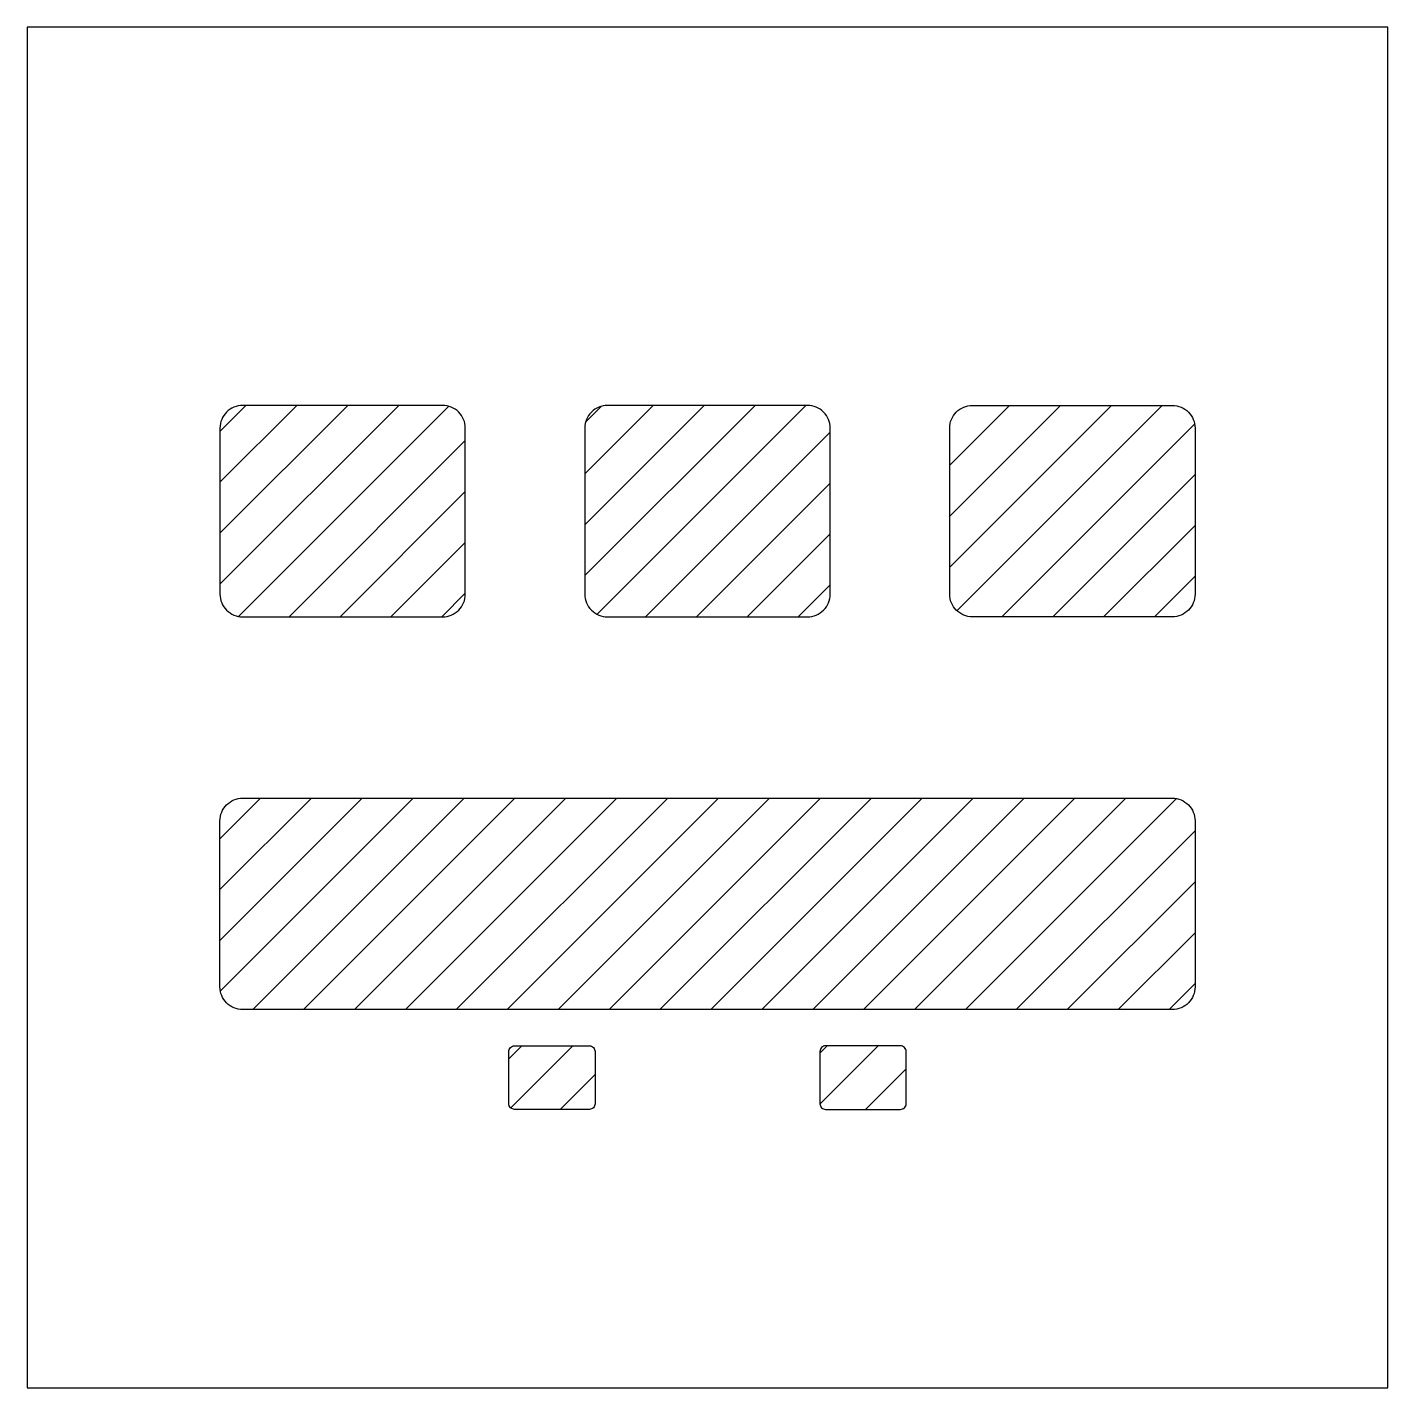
# Model space of a CAD drawing. Header units: millimetres. Extents: x -15 to 15, y -15 to 15.
import ezdxf

# ---------------------------------------------------------------- set-up
doc = ezdxf.new("R2010")
doc.units = ezdxf.units.MM
for name, color, linetype in [('glass_extents', 7, 'Continuous'), ('lightmask_large_lower', 2, 'Continuous'), ('lightmask_large_lower_tiny', 2, 'Continuous'), ('lightmask_small_upper', 2, 'Continuous')]:
    doc.layers.add(name, color=color, linetype=linetype)

msp = doc.modelspace()

# ---------------------------------------------------------------- hatches: boundary and pattern name
at = {"layer": 'lightmask_large_lower'}
h = msp.add_hatch(dxfattribs=at)
h.set_pattern_fill('ANSI31', color=256, scale=0.25, style=0)
edge = h.paths.add_edge_path()
edge.add_line((-10.75, -6.161), (-10.75, -2.5))
edge.add_arc((-10.25, -2.5), 0.5, 90, 180, ccw=False)
edge.add_line((-10.25, -2), (10.25, -2))
edge.add_arc((10.25, -2.5), 0.5, 0, 90, ccw=False)
edge.add_line((10.75, -2.5), (10.75, -6.161))
edge.add_arc((10.25, -6.161), 0.5, -90, 0, ccw=False)
edge.add_line((10.25, -6.661), (-10.25, -6.661))
edge.add_arc((-10.25, -6.161), 0.5, 180, 270, ccw=False)
h = msp.add_hatch(dxfattribs=at)
h.set_pattern_fill('ANSI31', color=256, scale=0.25, style=0)
edge = h.paths.add_edge_path()
edge.add_line((4.255, -7.461), (2.605, -7.461))
edge.add_arc((2.605, -7.586), 0.125, 90, 180)
edge.add_line((2.48, -7.586), (2.48, -8.736))
edge.add_arc((2.605, -8.736), 0.125, 180, 270)
edge.add_line((2.605, -8.861), (4.255, -8.861))
edge.add_arc((4.255, -8.736), 0.125, 270, 360)
edge.add_line((4.38, -8.736), (4.38, -7.586))
edge.add_arc((4.255, -7.586), 0.125, 0, 90)
edge = h.paths.add_edge_path()
edge.add_line((-4.255, -7.461), (-2.605, -7.461))
edge.add_arc((-2.605, -7.586), 0.125, 0, 90, ccw=False)
edge.add_line((-2.48, -7.586), (-2.48, -8.736))
edge.add_arc((-2.605, -8.736), 0.125, 270, 360, ccw=False)
edge.add_line((-2.605, -8.861), (-4.255, -8.861))
edge.add_arc((-4.255, -8.736), 0.125, 180, 270, ccw=False)
edge.add_line((-4.38, -8.736), (-4.38, -7.586))
edge.add_arc((-4.255, -7.586), 0.125, 90, 180, ccw=False)
at = {"layer": 'lightmask_small_upper'}
h = msp.add_hatch(dxfattribs=at)
h.set_pattern_fill('ANSI31', color=256, scale=0.25, style=0)
edge = h.paths.add_edge_path()
edge.add_line((-5.34, 2.5), (-5.34, 6.161))
edge.add_arc((-5.84, 6.161), 0.5, 360, 450)
edge.add_line((-5.84, 6.661), (-10.25, 6.661))
edge.add_arc((-10.25, 6.161), 0.5, 90, 180)
edge.add_line((-10.75, 6.161), (-10.75, 2.5))
edge.add_arc((-10.25, 2.5), 0.5, 180, 270)
edge.add_line((-10.25, 2), (-5.84, 2))
edge.add_arc((-5.84, 2.5), 0.5, 270, 360)
edge = h.paths.add_edge_path()
edge.add_line((2.705, 2.5), (2.705, 6.161))
edge.add_arc((2.205, 6.161), 0.5, 0, 90)
edge.add_line((2.205, 6.661), (-2.205, 6.661))
edge.add_arc((-2.205, 6.161), 0.5, 90, 180)
edge.add_line((-2.705, 6.161), (-2.705, 2.5))
edge.add_arc((-2.205, 2.5), 0.5, 180, 270)
edge.add_line((-2.205, 2), (2.205, 2))
edge.add_arc((2.205, 2.5), 0.5, 270, 360)
edge = h.paths.add_edge_path()
edge.add_line((5.34, 2.5), (5.34, 6.161))
edge.add_arc((5.84, 6.161), 0.5, 90, 180, ccw=False)
edge.add_line((5.84, 6.661), (10.25, 6.661))
edge.add_arc((10.25, 6.161), 0.5, 0, 90, ccw=False)
edge.add_line((10.75, 6.161), (10.75, 2.5))
edge.add_arc((10.25, 2.5), 0.5, -90, 0, ccw=False)
edge.add_line((10.25, 2), (5.84, 2))
edge.add_arc((5.84, 2.5), 0.5, 180, 270, ccw=False)

# ---------------------------------------------------------------- linework, layer by layer
at = {"layer": 'glass_extents'}
msp.add_lwpolyline([(-15, -15), (15, -15), (15, 15), (-15, 15)], close=True, dxfattribs=at)
at = {"layer": 'lightmask_large_lower'}
msp.add_lwpolyline([(-10.75, -6.161), (-10.75, -2.5, -0.414214), (-10.25, -2), (10.25, -2, -0.414214), (10.75, -2.5), (10.75, -6.161, -0.414214), (10.25, -6.661), (-10.25, -6.661, -0.414214)], format="xyb", close=True, dxfattribs=at)
at = {"layer": 'lightmask_large_lower_tiny'}
for points in [[(-4.255, -7.461), (-2.605, -7.461, -0.414214), (-2.48, -7.586), (-2.48, -8.736, -0.414214), (-2.605, -8.861), (-4.255, -8.861, -0.414214), (-4.38, -8.736), (-4.38, -7.586, -0.414214)], [(4.255, -7.461), (2.605, -7.461, 0.414214), (2.48, -7.586), (2.48, -8.736, 0.414214), (2.605, -8.861), (4.255, -8.861, 0.414214), (4.38, -8.736), (4.38, -7.586, 0.414214)]]:
    msp.add_lwpolyline(points, format="xyb", close=True, dxfattribs=at)
at = {"layer": 'lightmask_small_upper'}
for points in [[(-5.34, 2.5), (-5.34, 6.161, 0.414214), (-5.84, 6.661), (-10.25, 6.661, 0.414214), (-10.75, 6.161), (-10.75, 2.5, 0.414214), (-10.25, 2), (-5.84, 2, 0.414214)], [(2.705, 2.5), (2.705, 6.161, 0.414214), (2.205, 6.661), (-2.205, 6.661, 0.414214), (-2.705, 6.161), (-2.705, 2.5, 0.414214), (-2.205, 2), (2.205, 2, 0.414214)], [(5.34, 2.5), (5.34, 6.161, -0.414214), (5.84, 6.661), (10.25, 6.661, -0.414214), (10.75, 6.161), (10.75, 2.5, -0.414214), (10.25, 2), (5.84, 2, -0.414214)]]:
    msp.add_lwpolyline(points, format="xyb", close=True, dxfattribs=at)

doc.saveas('drawing.dxf')
